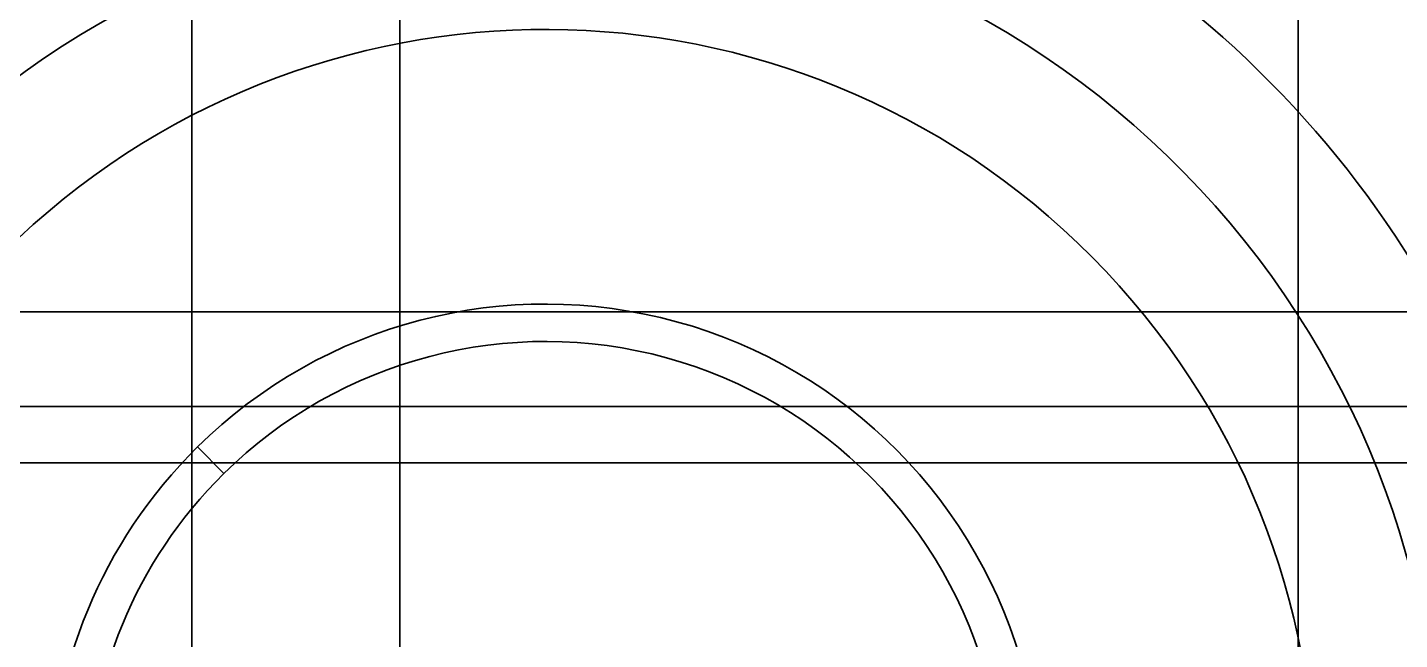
# Model space of a CAD drawing. Header units: millimetres. Extents: x -431 to 3717, y -325 to 2729.
# Drawn here: x 109.06 to 142.04, y 493.84 to 508.55 of the extents above; entities that cross this region are included whole.
import ezdxf

# ---------------------------------------------------------------- set-up
doc = ezdxf.new("R2010")
doc.units = ezdxf.units.MM

msp = doc.modelspace()

# ---------------------------------------------------------------- linework, layer by layer
at = {"color": 7, "linetype": 'Continuous', "lineweight": 35}
for p, q in [((118.015, 593.2), (118.015, 478)), ((118.015, 593.2), (118.015, 478)), ((113.015, 540), (113.015, 60)), ((113.015, 540), (113.015, 60)), ((139.601, 337), (139.601, 538.062)), ((139.601, 337), (139.601, 538.062)), ((161.515, 501.711), (81.515, 501.711)), ((161.515, 499.441), (81.515, 499.441)), ((113.151, 498.465), (113.784, 497.824)), ((161.515, 498.08), (81.515, 498.08)), ((161.515, 498.08), (81.515, 498.08))]:
    msp.add_line(p, q, dxfattribs=at)
for radius, start, end in [(24.5, 314.6585, 134.6585), (24.5, 314.6585, 134.6585), (21.5, 314.6585, 134.2993), (18.5, 314.9113, 134.6585), (24.5, 134.6585, 314.6585), (24.5, 134.6585, 314.6585), (21.5, 134.6585, 314.2993), (18.5, 134.9113, 314.6585), (11.9, 314.6585, 134.6585), (11, 314.6585, 134.6585), (11, 314.6585, 134.6585), (11.9, 134.6585, 314.6585), (11, 134.6585, 314.6585), (11, 134.6585, 314.6585)]:
    msp.add_arc((121.515, 490), radius, start, end, dxfattribs=at)

doc.saveas('drawing.dxf')
